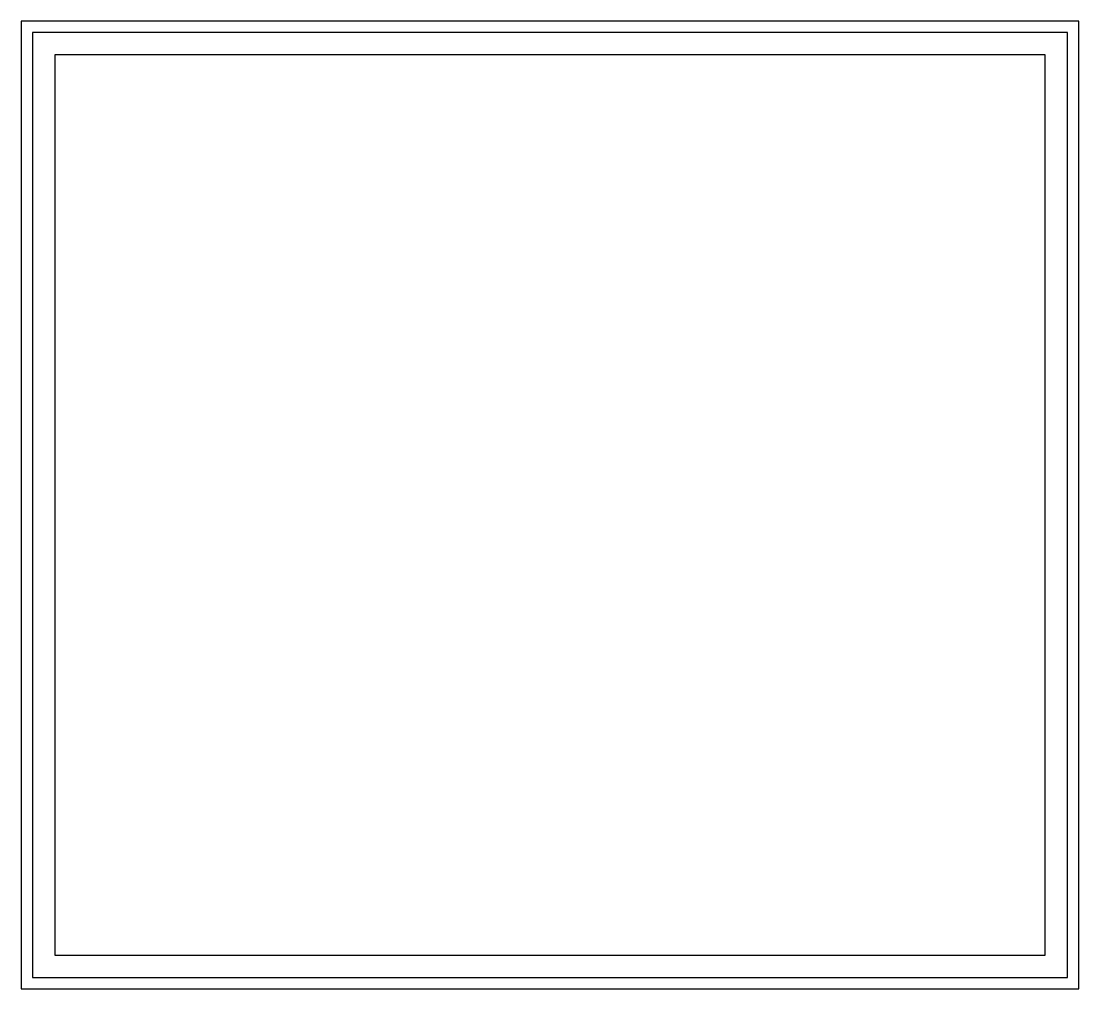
# Model space of a CAD drawing. Header units: inches. Extents: x 5 to 944, y 3 to 863.
import ezdxf

# ---------------------------------------------------------------- set-up
doc = ezdxf.new("R2010")
doc.units = ezdxf.units.IN
doc.header["$MEASUREMENT"] = 0
doc.layers.add('выборка 1 мм', color=90, linetype='Continuous')
doc.layers.add('контур', color=30, linetype='Continuous')

msp = doc.modelspace()

# ---------------------------------------------------------------- linework, layer by layer
at = {"layer": 'выборка 1 мм', "color": 2}
for points in [[(14.62, 12.65), (934.12, 12.65), (934.12, 852.65), (14.62, 852.65)], [(34.62, 32.65), (914.12, 32.65), (914.12, 832.65), (34.62, 832.65)]]:
    msp.add_lwpolyline(points, close=True, dxfattribs=at)
at = {"layer": 'контур', "color": 3}
msp.add_lwpolyline([(4.62, 2.65), (944.12, 2.65), (944.12, 862.65), (4.62, 862.65)], close=True, dxfattribs=at)

doc.saveas('drawing.dxf')
